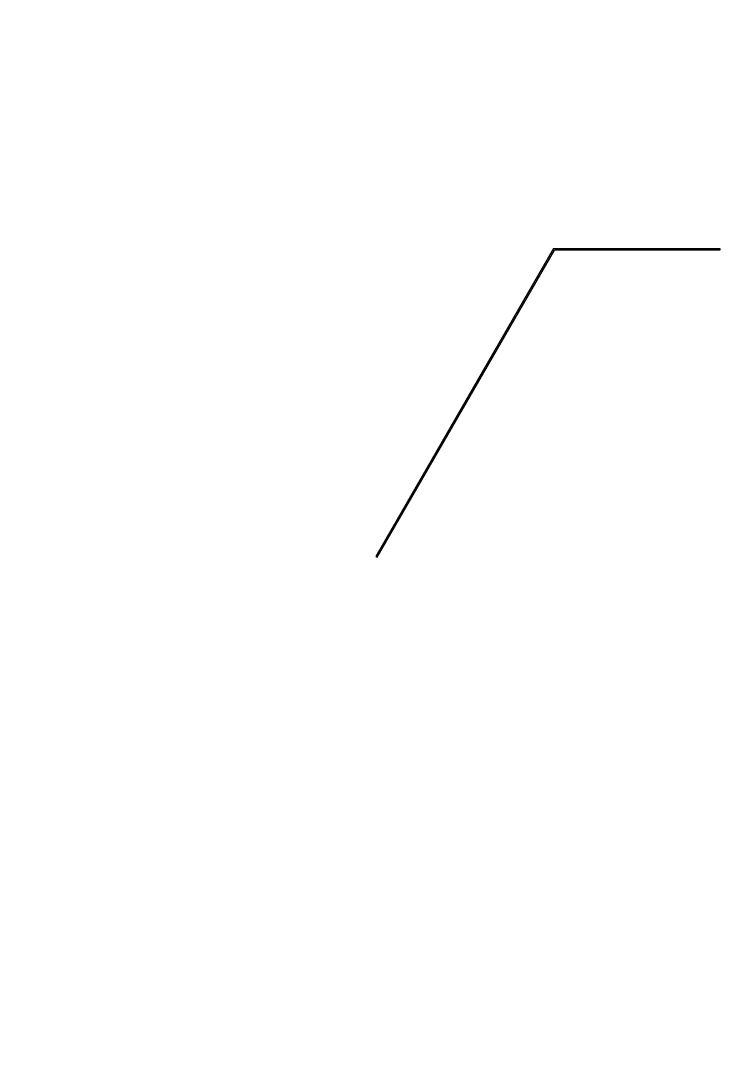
# Model space of a CAD drawing. Header units: inches. Extents: x 0 to 114300, y 0 to 114300.
# Drawn here: x 74765 to 78996, y 35286 to 41532 of the extents above; entities that cross this region are included whole.
import ezdxf

# ---------------------------------------------------------------- set-up
doc = ezdxf.new("R2010")
doc.units = ezdxf.units.IN
doc.header["$MEASUREMENT"] = 0

msp = doc.modelspace()

# ---------------------------------------------------------------- hatches: boundary and pattern name
h = msp.add_hatch()
h.set_pattern_fill('ANSI31', color=256, scale=100)
h.set_pattern_definition([(45, (-3636.992, -6350), (-8.8388348, 8.8388348), [])])
h.paths.add_polyline_path([(114300, 0), (0, 0), (0, 114300), (114300, 114300)])
edge = h.paths.add_edge_path(flags=16)
edge.add_arc((57150, 57150), 50800, 288.35844, 529.79531, ccw=False)
edge.add_line((73150, 8935.5), (41150, 8935.5))
edge.add_arc((57150, 57150), 50800, 190.20469, 251.64156, ccw=False)
edge.add_arc((57150, 57150), 50800, 169.79531, 190.20469, ccw=False)

# ---------------------------------------------------------------- linework, layer by layer
for p, q in [((77987.2, 40153), (76912.5, 38291.7)), ((76921.8, 38287.6), (77993, 40143)), ((77987.2, 40153), (78992.9, 40153)), ((78992.9, 40143), (77993, 40143)), ((78992.9, 40153), (78992.9, 40149.5)), ((78995.9, 40149.5), (78992.9, 40149.5)), ((78992.9, 40146.5), (78995.9, 40146.5)), ((78992.9, 40146.5), (78992.9, 40143)), ((78995.9, 40146.5), (78995.9, 40149.5)), ((76912.5, 38291.7), (76921.8, 38287.6))]:
    msp.add_line(p, q)

doc.saveas('drawing.dxf')
